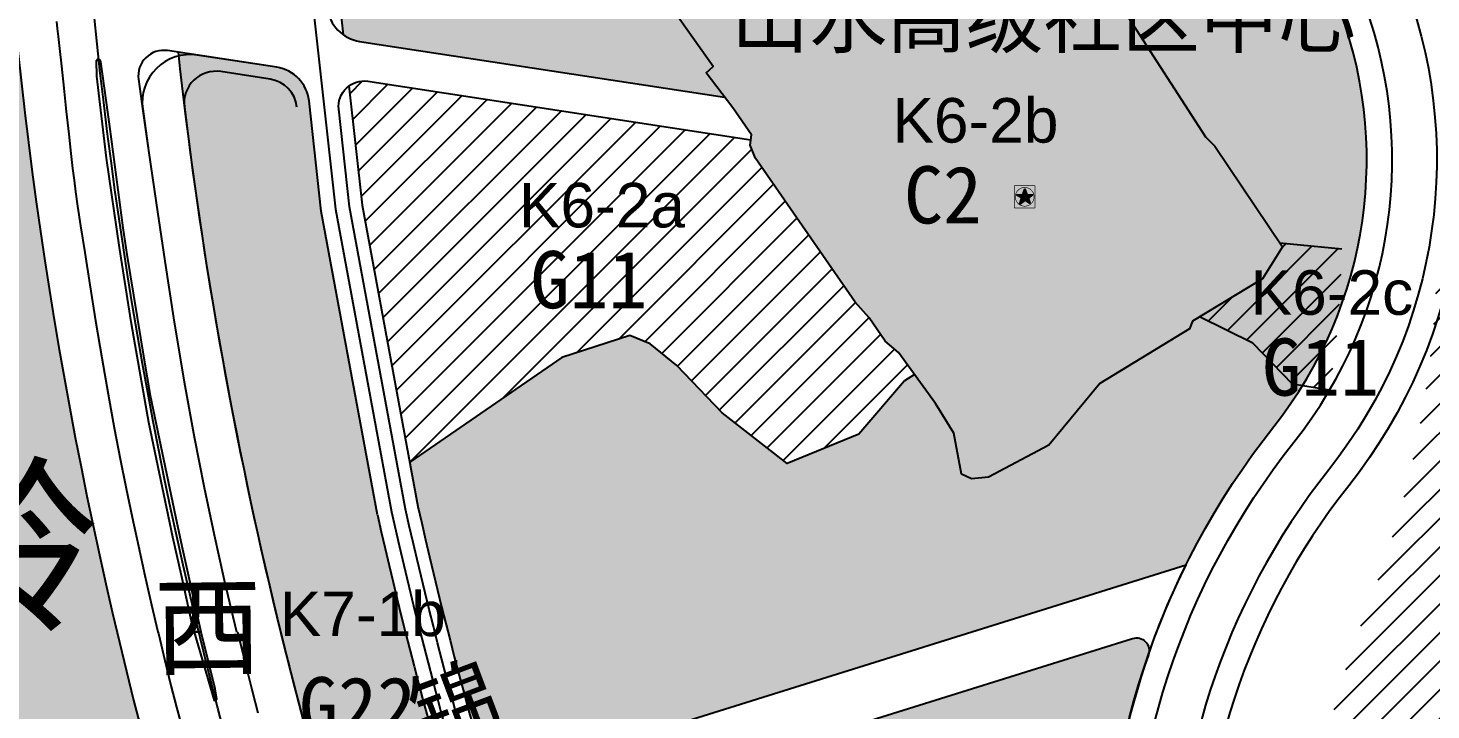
# Model space of a CAD drawing. Extents: x 2442 to 11417, y 1140 to 9206.
# Drawn here: x 6345 to 6785.8, y 6225.5 to 6439.8 of the extents above; entities that cross this region are included whole.
import ezdxf

# ---------------------------------------------------------------- set-up
doc = ezdxf.new("R2010")
doc.units = 0
doc.header["$LTSCALE"] = 1000
doc.header["$MEASUREMENT"] = 0
for name, pattern in [('CENTER', [50.800000000000004, 31.75, -6.35, 6.35, -6.35]), ('CENTER2', [28.575000000000003, 19.05, -3.175, 3.175, -3.175]), ('DASHDOT', [25.4, 12.7, -6.35, 0, -6.35])]:
    doc.linetypes.add(name, pattern=pattern)
for name, color, linetype in [('01-R2-R2二类居住', 2, 'Continuous'), ('02-C2-商业金融业', 10, 'Continuous'), ('02-C62-高校，中专', 30, 'Continuous'), ('08-G22-防护绿地', 104, 'Continuous'), ('14-z地块编号', 217, 'Continuous'), ('a-dlcenter', 1, 'CENTER'), ('RD-中线', 7, 'DASHDOT'), ('RD-侧石线', 5, 'Continuous'), ('RD-红线', 1, 'Continuous'), ('RD-绿线', 3, 'Continuous'), ('road-name', 2, 'Continuous'), ('YD-G2', 94, 'Continuous'), ('基层360', 220, 'Continuous'), ('用地名称', 7, 'Continuous'), ('用地性质代码', 7, 'Continuous'), ('用地线', 5, 'Continuous'), ('路名', 7, 'Continuous'), ('道路', 7, 'Continuous'), ('道路红线', 12, 'Continuous'), ('道路绿化', 84, 'Continuous')]:
    doc.layers.add(name, color=color, linetype=linetype)
doc.layers.add('T700', color=10, linetype='Continuous', lineweight=13)
doc.styles.add('HZ', font='', dxfattribs={"width": 0.8})
doc.styles.get("Standard").update_dxf_attribs({"font": 'gbenor.shx', "bigfont": 'gbcbig.shx'})
doc.styles.add('xtx', font='')
doc.styles.add('黑体', font='simhei.ttf')
doc.styles.get('HZ').set_extended_font_data('SimSun')
doc.styles.get('xtx').set_extended_font_data('SimSun')
pattern_1 = [(45, (0, 0), (-4.490128060534576, 4.490128060534577), [])]

# ---------------------------------------------------------------- blocks, each defined once
blk = doc.blocks.new('A$C29EE2744')
at = {"layer": '基层360'}
blk.add_hatch(color=6, dxfattribs=at).paths.add_polyline_path([(0.1244244240289585, -1.012749159396046), (1.582428980508822, -1.940010483995431), (1.006172584609132, -0.3753947184089359), (2.432871077565479, 0.6558664285909597), (0.6247327341763333, 0.6602671978395644), (-0.03829507109988173, 2.460479332446701), (-0.6270691832695126, 0.6633139171969358), (-2.518216268036511, 0.6679167191829745), (-0.9519091588379784, -0.3282228323299226), (-1.579725708340292, -2.244560806699448)])
blk.add_hatch(color=6, dxfattribs=at).paths.add_polyline_path([(0.1244244240289585, -1.012749159396046), (1.582428980508822, -1.940010483995431), (1.006172584609132, -0.3753947184089359), (2.432871077565479, 0.6558664285909597), (0.6247327341763333, 0.6602671978395644), (-0.03829507109988173, 2.460479332446701), (-0.6270691832695126, 0.6633139171969358), (-2.518216268036511, 0.6679167191829745), (-0.9519091588379784, -0.3282228323299226), (-1.579725708340292, -2.244560806699448)])
at = {"layer": '基层360', "color": 6, "const_width": 0.2}
blk.add_lwpolyline([(2.964210948098454, 3.557278931453473), (-3.039993972161782, 3.557278931453473, 0.4142135623731019), (-3.316917049109933, 3.280355854272491), (-3.316917049109933, -3.246373871028775, 0.414213562373095), (-3.039993972161782, -3.523296948209756), (2.964210948098454, -3.523296948209756, 0.414213562373095), (3.241134025046605, -3.246373871028775), (3.241134025046605, 3.280355854272491, 0.414213562373095)], format="xyb", close=True, dxfattribs=at)
blk.add_lwpolyline([(2.500019432983364, -1.488749143354946, 2683.920581125971), (2.497773102025505, -1.492530464813465)], format="xyb", dxfattribs=at)
at = {"layer": '基层360', "color": 6}
blk.add_lwpolyline([(0.624732734059918, 0.6602671978395644), (2.43287107779831, 0.6558664285909597), (1.006172584492716, -0.3753947184089359), (1.582428980508822, -1.940010483995431), (0.1244244240289585, -1.012749159396046), (-1.579725708340292, -2.244560806699448), (-0.9519091588379784, -0.3282228323299226), (-2.518216268036511, 0.6679167191829745), (-0.6270691831530972, 0.6633139171969358), (-0.03829507098346641, 2.460479332446701)], close=True, dxfattribs=at)
blk.add_lwpolyline([(0.624732734059918, 0.6602671978395644), (2.43287107779831, 0.6558664285909597), (1.006172584492716, -0.3753947184089359), (1.582428980508822, -1.940010483995431), (0.1244244240289585, -1.012749159396046), (-1.579725708340292, -2.244560806699448), (-0.9519091588379784, -0.3282228323299226), (-2.518216268036511, 0.6679167191829745), (-0.6270691831530972, 0.6633139171969358), (-0.03829507098346641, 2.460479332446701)], close=True, dxfattribs=at)

msp = doc.modelspace()

# ---------------------------------------------------------------- hatches: boundary and pattern name
at = {"layer": '01-R2-R2二类居住', "linetype": 'Continuous'}
h = msp.add_hatch(color=256, dxfattribs=at)
h.paths.add_polyline_path([(6732.932595898757, 6573.04645735426), (6707.992884614636, 6573.04645735426), (6444.354482427223, 6573.04645735426, 0.4321675701192055), (6434.373025285269, 6562.437759298315), (6439.54000452836, 6477.709409397465), (6444.0066401566, 6437.676089655678, 0.1172717810232049), (6449.152570518821, 6435.59002392322), (6563.846591136832, 6418.06093339102), (6558.065350999996, 6425.717211000156), (6560.274159000023, 6427.637599000243), (6539.84827399999, 6456.594746000133), (6617.338079000008, 6508.86232500011), (6638.138296000016, 6454.323828000111), (6661.81718999997, 6444.660056999885), (6689.965376000037, 6444.325308999977), (6714.997356999952, 6405.557133000347), (6717.841123999968, 6402.669991999865), (6739.141803020111, 6371.043557371334), (6732.832478969775, 6360.943312315891), (6713.086627742123, 6348.991925306451), (6729.866412278775, 6340.764233757781), (6742.314499903289, 6327.877715818575), (6745.422853783971, 6327.359561346783, 0.2388744032468074), (6755.795912961708, 6448.946960903212, -0.1011743747763967)])
h.paths.add_polyline_path([(6708.838892168773, 6270.997191765502, -0.05275111404705319), (6736.427688197642, 6314.546390878077, 0.02901581843038371), (6745.422853783972, 6327.359561346784), (6742.31449990329, 6327.877715818575), (6729.866412278767, 6340.764233757783), (6713.086627742125, 6348.991925306451), (6710.91090831454, 6347.675047922781), (6709.930675890491, 6345.270731210897), (6681.736921234717, 6328.036593874424), (6665.729088577648, 6308.678778421828), (6646.748216315576, 6298.616269421806), (6641.401492066281, 6298.08197696767), (6638.282569494105, 6299.506757068125), (6635.876543637971, 6312.41882626906), (6630.059190298181, 6321.745502645887), (6623.457829423122, 6330.879353781507), (6620.327074341758, 6328.859918690024), (6606.00301450177, 6312.078024208574), (6583.537506748956, 6302.892119102135), (6563.114331920915, 6318.814362860208), (6548.798235725578, 6333.734317105057), (6540.424717059926, 6340.470655756691), (6534.093531319035, 6343.124360760749), (6512.649201058586, 6336.183897293607), (6464.899827957302, 6303.30604906069), (6467.467079666751, 6289.397308273446, 0.01493435053206442), (6489.79265070884, 6202.458364988499)])
at = {"layer": '02-C2-商业金融业'}
msp.add_hatch(color=256, dxfattribs=at).paths.add_polyline_path([(6638.138296000019, 6454.32382800011), (6617.338079000008, 6508.862325000111), (6539.848273999989, 6456.594746000135), (6560.274159000022, 6427.637599000242), (6558.065350999997, 6425.717211000156), (6566.421259000002, 6414.651219999913), (6572.245049037159, 6406.194752871529), (6571.888600679136, 6402.988997478436), (6573.300976856766, 6399.253010963625), (6604.840472891759, 6353.624956641763), (6609.296076246002, 6348.727275589422), (6614.286353258287, 6341.336228860086), (6618.474620904522, 6337.774278274822), (6630.05919029818, 6321.745502645914), (6635.876543637969, 6312.418826269057), (6638.282569494106, 6299.506757068126), (6641.401492066278, 6298.081976967671), (6646.748216315578, 6298.616269421806), (6665.729088577649, 6308.67877842183), (6681.736921234717, 6328.036593874425), (6709.93067589049, 6345.270731210897), (6710.910908314541, 6347.675047922782), (6732.832478969776, 6360.943312315892), (6739.141803020109, 6371.043557371335), (6717.84112399997, 6402.669991999871), (6714.997356999964, 6405.55713300034), (6689.965376000035, 6444.325308999978), (6661.817189999976, 6444.660056999885)])
at = {"layer": '02-C62-高校，中专', "linetype": 'Continuous'}
msp.add_hatch(color=256, dxfattribs=at).paths.add_polyline_path([(6697.021523616927, 6242.800282143692, 0.6160382650949787), (6692.048437254875, 6247.930592285859), (6494.603756589906, 6186.150985939286, 0.03967616347704875), (6581.13176610114, 5964.283443075272), (6582.204932656333, 5961.780280461057), (6731.138490831222, 6017.149463244104, -0.2470905997114389)])
at = {"layer": '08-G22-防护绿地'}
msp.add_hatch(color=256, dxfattribs=at).paths.add_polyline_path([(6469.173049247314, 6102.631399673319), (6548.403711966757, 5910.385994618269), (6548.844450275683, 5909.370376623609), (6584.799115929978, 5922.737599635204), (6569.301496030275, 5958.885821506795, -0.05747229716495608), (6454.72891624936, 6286.789031118647), (6437.111761063017, 6382.234461729768), (6433.244476966431, 6416.895946045222, 0.3391827305790801), (6423.131428810002, 6427.427586998965), (6392.082712683483, 6432.172871478117, 0.06029245995826233)])
h = msp.add_hatch(dxfattribs=at)
h.set_pattern_fill('ANSI31', color=256, scale=2, style=0)
h.set_pattern_definition(pattern_1)
h.paths.add_polyline_path([(6534.093531319031, 6343.124360760748), (6540.424717059923, 6340.470655756692), (6548.798235725582, 6333.734317105062), (6563.11433192092, 6318.814362860213), (6583.537506748959, 6302.892119102136), (6606.00301450177, 6312.078024208574), (6620.327074341756, 6328.859918690023), (6623.457829423125, 6330.879353781509), (6618.474620904524, 6337.774278274817), (6614.286353258289, 6341.336228860089), (6609.296076246006, 6348.727275589421), (6604.840472891767, 6353.624956641762), (6573.470465961385, 6399.007811799251), (6573.300976856766, 6399.253010963629), (6571.888600679136, 6402.98899747844), (6572.074848907152, 6404.664040294533), (6451.753961952105, 6423.053104597842, 0.1991655069264233), (6445.801761821793, 6421.586870480585), (6449.980102168549, 6384.137468063664), (6464.899827957301, 6303.306049060689), (6512.649201058588, 6336.183897293607)])
h = msp.add_hatch(dxfattribs=at)
h.set_pattern_fill('ANSI31', color=256, scale=2, style=0)
h.set_pattern_definition(pattern_1)
h.paths.add_polyline_path([(6732.832478969778, 6360.943312315891), (6713.086627742123, 6348.99192530645), (6729.86641227877, 6340.764233757781), (6742.314499903288, 6327.877715818576), (6753.896921804055, 6325.946956345093, 0.03920251607981327), (6757.765882309857, 6370.401202603327), (6739.821111263849, 6372.13102405956)])
h = msp.add_hatch(dxfattribs=at)
h.set_pattern_fill('ANSI31', color=256, scale=2, style=0)
h.set_pattern_definition(pattern_1)
h.paths.add_polyline_path([(6863.046918702175, 6215.605612229556), (6862.50201569211, 6250.539549360292), (6849.692702833429, 6272.316081290617), (6825.717698369191, 6310.148060678468), (6832.597779972456, 6328.068291260145), (6818.314156034549, 6345.683797263584), (6787.457007469373, 6358.635235583495, -0.0828863950791581), (6765.793452167676, 6257.198498241362, 0.147941962389365), (6752.267347353256, 6092.712102379538), (6803.433192567622, 6093.641934528508), (6820.605259099987, 6066.7522840363), (6850.656325896728, 6055.595942020809), (6862.390568786853, 6067.896525651608), (6877.598394643975, 6060.983213820085), (6887.824993859069, 6040.957282566464), (6908.271728721709, 6047.343231901151), (6919.512622722433, 6015.199513309164), (6931.710565919083, 6000.868201580448), (6939.560800333026, 6000.658954073957), (6948.881860352942, 5981.066267887264), (6950.241459653228, 5952.691915968388), (6941.030522941121, 5937.103759558886), (6945.670526160634, 5921.481090220543), (6949.831607702938, 5891.71153976288), (6959.27507842699, 5873.439354216061), (6978.501213781517, 5863.528856142804), (6989.109670860837, 5849.880922379147), (7009.752849644963, 5843.668828661725), (7025.068747233852, 5847.995112874594), (7036.500173087455, 5845.443724352778), (7041.802283871192, 5833.77725570424), (7039.570875050738, 5820.997281586338), (7046.929150352595, 5816.166281840284), (7057.544600438446, 5813.560109365764), (7068.077016844281, 5808.368584790823), (7076.166712096825, 5800.84932591061), (7088.580975236665, 5782.367947792322), (7090.763697730934, 5776.503427971879), (7099.204058067801, 5766.625121822698), (7122.589554287955, 5757.892883878373), (7132.160443326499, 5756.527501323872), (7146.317332808591, 5756.699365546518), (7164.04433963169, 5763.407948277275), (7179.825415544251, 5766.159904571787), (7193.081067522884, 5761.11288657753), (7219.170254193486, 5757.880331225382), (7228.904320737604, 5753.292006947937), (7272.496318883379, 5759.787345649216), (7290.704188659841, 5762.707540454778), (7329.224734937341, 5740.219050613179), (7312.825186056465, 5712.295852579065), (7345.320937342722, 5684.071693015855), (7377.306530051951, 5670.332924189978), (7397.002696920816, 5667.528903226446), (7428.884197238159, 5656.008781481901), (7443.227080658829, 5641.665898061228), (7453.030104009505, 5601.967992376297, 0.01399678453520703), (7460.147671928074, 5604.969891443492), (7467.778425302807, 5643.700130322579), (7495.160323114762, 5651.845646660883), (7569.156622996332, 5658.036238526109), (7605.349213002193, 5673.546743135458), (7624.939777338507, 5667.073708944272), (7653.796676448647, 5666.904500503237), (7678.406308590202, 5658.651376075002), (7681.968234522592, 5651.369208756964), (7691.085174343411, 5650.749755355465), (7699.492555330523, 5651.641011401753), (7713.887015800909, 5647.566706224979), (7724.714705364815, 5640.818641716083), (7743.461342100082, 5646.222629441711), (7744.80316590158, 5676.858243593177), (7722.643008588218, 5675.73833745119), (7702.130774574256, 5670.632920676153), (7685.786059962589, 5675.913464026473), (7662.67232241368, 5676.243496885025), (7638.866163800747, 5683.859232970692), (7610.276049475744, 5683.696149622469), (7596.25527035269, 5683.393206310072), (7567.949833504232, 5672.278489266904), (7502.626939945953, 5672.278489266904), (7415.182550551348, 5681.34088670559), (7358.08917456051, 5704.801067252049), (7332.698229664511, 5766.376691910323), (7278.223569167856, 5789.102075309253), (7231.268442262344, 5774.447429762917), (7135.963469698708, 5777.178840358445), (7108.635881134296, 5789.470208638964), (7047.414998856452, 5869.506130100053), (6996.517360467489, 5903.990259254115), (6963.69876170331, 6002.791751446497), (6939.376334968462, 6032.818727426717), (6919.813233763207, 6123.185866842525)])
at = {"layer": 'YD-G2'}
msp.add_hatch(color=256, dxfattribs=at).paths.add_polyline_path([(6336.464330800478, 6676.146669110811), (6343.833134363433, 6829.276722326598), (6305.076983425595, 6830.005976234905, 0.003325016394276768), (6297.090450869115, 6709.152916120504, -0.06787563910244547), (6299.105780110091, 6694.016949504909), (6298.940539444706, 6641.949642082466, 0.02422087838978456), (6297.219866335841, 6545.767695613112), (6299.429177063552, 6473.459124027558, 0.04529249937154627), (6321.122719081704, 6295.150012303361), (6339.020075569191, 6211.831298671247, -0.1536046478074724), (6336.868523240104, 6188.821819646391, 0.02131226966344018), (6375.955323049246, 6066.375995707172), (6437.878751106007, 5916.124892153019), (6096.445265469867, 5789.186775411565), (6097.643863461879, 5784.181168727229), (6115.196652129434, 5774.820682879769), (6464.279270074743, 5904.602593481793), (6480.967575699546, 5942.793616794432), (6422.560917233815, 6084.511625063806, -0.1035849485551834)])

# ---------------------------------------------------------------- linework, layer by layer
at = {"layer": 'a-dlcenter', "color": 5, "linetype": 'CENTER2', "flags": 128}
msp.add_lwpolyline([(7323.430058504998, 3222.645616653081), (7362.880584287894, 3459.317995109134, 0.1449455495532406), (7266.264293723936, 4173.597912501935), (7197.330942365108, 4334.250000000002), (7117.755101327084, 4519.793948325749), (6889.242942365108, 5052.146000000002), (6889.242942365108, 5052.146000000002), (6649.411942365114, 5614.827500000001), (6525.377942365109, 5900.646000000002), (6445.866146999993, 6093.573545750114, -0.1035275902348998), (6361.427087000047, 6674.771469499916, -0.003724792020223695), (6361.427087000047, 6674.771469499916), (6377.874942365108, 7016.572000000001), (6386.858786088389, 7190.456176051236), (6419.394781638839, 7860.636821997102)], format="xyb", dxfattribs=at)
msp.add_lwpolyline([(7323.430058504998, 3222.645616653081), (7362.880584287894, 3459.317995109134, 0.1449455495532406), (7266.264293723936, 4173.597912501935), (7197.330942365108, 4334.250000000002), (7117.755101327084, 4519.793948325749), (6889.242942365108, 5052.146000000002), (6889.242942365108, 5052.146000000002), (6649.411942365114, 5614.827500000001), (6525.377942365109, 5900.646000000002), (6445.866146999993, 6093.573545750114, -0.1035275902348998), (6361.427087000047, 6674.771469499916, -0.003724792020223695), (6361.427087000047, 6674.771469499916), (6377.874942365108, 7016.572000000001), (6386.858786088389, 7190.456176051236), (6419.394781638839, 7860.636821997102)], format="xyb", dxfattribs=at)
at = {"layer": 'a-dlcenter', "linetype": 'CENTER2', "flags": 128}
msp.add_lwpolyline([(6771.811803551464, 6827.926006372928), (6437.120012753159, 6842.151322859932), (6432.656445005312, 6762.234572693675), (6430.077565965681, 6735.053689948249), (6426.167086305973, 6680.008402025956), (6424.806403992603, 6624.831994184792), (6424.860483038521, 6578.782534264657), (6431.06875679859, 6476.978991677101), (6441.566186830318, 6382.893194691493), (6459.138302866228, 6287.691775162851, 0.05747496232994264), (6573.396646991983, 5960.75409491079), (6742.841598027564, 5565.523490166635), (6951.820135231523, 5077.144790760555)], format="xyb", dxfattribs=at)
at = {"layer": 'RD-中线', "flags": 128}
msp.add_lwpolyline([(7321.535268033997, 3211.278373278205), (7342.31483092299, 3335.93954001361), (7362.880580739975, 3459.317995117642, 0.1449455495532406), (7266.264290170791, 4173.597912509584), (7197.330938810864, 4334.250000006755), (7117.755097771555, 4519.793948332595), (6889.242938805787, 5052.146000005348), (6889.242938805787, 5052.146000005348), (6649.411938801823, 5614.82750000377), (6525.377938799713, 5900.646000001925), (6445.866143433239, 6093.573545751888, -0.1035275902348998), (6361.4270834291, 6674.771469501242), (6361.4270834291, 6674.771469501242), (6377.874938791787, 7016.57200000093), (6386.858782513835, 7190.456176053151), (6424.753739770515, 7971.021408694319)], format="xyb", dxfattribs=at)
at = {"layer": 'RD-侧石线'}
for p, q in [((6353.920238430737, 6441.812217001154), (6354.128936430772, 6439.661289000989)), ((6354.128936430772, 6439.661289000989), (6354.404545430698, 6437.096394000512)), ((6354.404545430698, 6437.096394000512), (6354.82277143082, 6433.306916001392)), ((6354.82277143082, 6433.306916001392), (6355.433173430914, 6427.743683001299)), ((6355.433173430914, 6427.743683001299), (6356.180727430945, 6420.903279000792)), ((6423.131425240881, 6427.427587000555), (6398.110460911466, 6431.25162897344)), ((6356.180727430945, 6420.903279000792), (6356.98426143092, 6413.543726001445)), ((6380.990686458743, 6414.333113401324), (6382.826958431024, 6401.287079001345)), ((6356.98426143092, 6413.543726001445), (6357.76260743105, 6406.423050000962)), ((6357.76260743105, 6406.423050000962), (6358.434593431048, 6400.299271001275)), ((6382.826958431024, 6401.287079001345), (6385.174919431076, 6384.881296001373)), ((6358.434593431048, 6400.299271001275), (6358.95207043106, 6395.662132001183)), ((6358.95207043106, 6395.662132001183), (6359.398970431022, 6391.928236001475)), ((6359.398970431022, 6391.928236001475), (6359.892246431029, 6388.245904001583)), ((6359.892246431029, 6388.245904001583), (6360.548852431284, 6383.763457000735)), ((6360.548852431284, 6383.763457000735), (6361.485741431188, 6377.629217000968)), ((6385.174919431076, 6384.881296001373), (6387.89711943122, 6366.475165001025)), ((6361.485741431188, 6377.629217000968), (6362.784824431175, 6369.250165000852)), ((6362.784824431175, 6369.250165000852), (6364.387853431381, 6359.067920001427)), ((6387.89711943122, 6366.475165001025), (6390.874033431423, 6347.300745000887)), ((6364.387853431381, 6359.067920001427), (6366.201538431396, 6347.782764001394)), ((6366.201538431396, 6347.782764001394), (6368.132587431533, 6336.094978000981)), ((6390.874033431423, 6347.300745000887), (6393.986135431625, 6328.59009400147)), ((6368.132587431533, 6336.094978000981), (6370.087712431619, 6324.704841000881)), ((6393.986135431625, 6328.59009400147), (6397.133300431697, 6311.31340000084)), ((6370.087712431619, 6324.704841000881), (6371.994912431666, 6314.154315001309)), ((6371.994912431666, 6314.154315001309), (6373.867350431719, 6304.35208900098)), ((6397.133300431697, 6311.31340000084), (6400.292996431874, 6295.393368001764)), ((6373.867350431719, 6304.35208900098), (6375.739480431854, 6295.048529000715)), ((6375.739480431854, 6295.048529000715), (6377.645756431943, 6285.994004000791)), ((6400.292996431874, 6295.393368001764), (6403.46209043184, 6280.490833001251)), ((6377.645756431943, 6285.994004000791), (6379.620631432052, 6276.938883000769)), ((6403.46209043184, 6280.490833001251), (6406.63744943195, 6266.26662900162)), ((6379.620631432052, 6276.938883000769), (6381.683719431963, 6267.715694001402)), ((6381.683719431963, 6267.715694001402), (6383.795280432016, 6258.48560300143)), ((6406.63744943195, 6266.26662900162), (6410.50672273077, 6250.000000001033)), ((6383.795280432016, 6258.48560300143), (6385.781794432129, 6250.000000000789)), ((6385.781794432129, 6250.000000000789), (6385.900734432089, 6249.491935001462)), ((6385.900734432089, 6249.491935001462), (6387.945502432249, 6240.978017001075)), ((6410.76121445983, 6250.025564172345), (6413.682935432247, 6238.173767001076)), ((6387.945502432249, 6240.978017001075), (6389.875004432248, 6233.187174001345)), ((6413.682935432247, 6238.173767001076), (6415.387076432304, 6231.466919000989)), ((6389.875004432248, 6233.187174001345), (6391.64941843236, 6226.289964001013)), ((6415.387076432304, 6231.466919000989), (6417.180241432277, 6224.541461001446)), ((6391.64941843236, 6226.289964001013), (6393.287956432419, 6220.165875001536))]:
    msp.add_line(p, q, dxfattribs=at)
msp.add_arc((6395.844272295659, 6416.423804144458), 15, 81.31052467316009, 188.0119354052149, dxfattribs=at)
at = {"layer": 'RD-红线'}
msp.add_line((6421.011598693862, 6423.705121038111), (6405.514978542182, 6426.073523995929), dxfattribs=at)
msp.add_lwpolyline([(6336.464330795807, 6676.146669035493, 0.1035849485421089), (6422.560917233815, 6084.511625063806), (6480.967575699546, 5942.793616794432), (6464.279270074741, 5904.602593481793), (6115.196652129434, 5774.820682879769), (6097.643863461879, 5784.18116872723), (6030.264816028059, 6065.570769299759), (6039.466023211247, 6077.564864830039), (6100.705808633855, 6079.218920690279, 0.106348995015882), (6164.666021706002, 6094.796804524753), (6318.15280707163, 6169.092001033131, 0.3457630360920547), (6339.020075569191, 6211.831298671247), (6321.122719081704, 6295.150012303361, -0.04529249937154627), (6299.429177063552, 6473.459124027558), (6297.219866335841, 6545.767695613112, -0.02422087838978456), (6298.940539444706, 6641.949642082466), (6299.105780110091, 6694.016949504909, 0.5215443896581444), (6223.287181867123, 6747.290802412253), (6054.517254008202, 6685.882489803095, -0.05300766022790489), (5953.240164907384, 6660.770582689666), (5771.493374834588, 6635.689408919048)], format="xyb", dxfattribs=at)
for centre, radius, start, end in [((6404.004186131475, 6416.188307442496), 10, 81.31052467316009, 186.9702327633347), ((6419.500806283315, 6413.819904486078), 10, 6.366329197592552, 81.31052467316009), ((7792.089697102579, 6585.891791305947), 1408.420772613353, 186.9702327633347, 200.0672081249451)]:
    msp.add_arc(centre, radius, start, end, dxfattribs=at)
at = {"layer": 'RD-绿线'}
for p, q in [((6366.436833079813, 6429.566198959752), (6366.820124888232, 6429.949218004145)), ((6366.601100844859, 6424.641669150142), (6366.436833079813, 6429.566198959752)), ((6366.820124888232, 6429.949218004145), (6367.367683390863, 6429.89450090251)), ((6367.367683390863, 6429.89450090251), (6367.750975199382, 6429.128462813807)), ((6367.750975199382, 6429.128462813807), (6370.543526132795, 6408.773740357906)), ((6369.617207169211, 6398.870690703233), (6366.601100844859, 6424.641669150142)), ((6370.543526132795, 6408.773740357906), (6374.766590866737, 6376.961404462922)), ((6373.672315458583, 6370.803981671384), (6369.617207169211, 6398.870690703233)), ((6374.766590866737, 6376.961404462922), (6376.025976707728, 6368.644421022623)), ((6377.348145051477, 6347.437442951335), (6373.672315458583, 6370.803981671384)), ((6376.025976707728, 6368.644421022623), (6381.3423456938, 6336.063249035618)), ((6378.662287171072, 6340.160082440332), (6377.348145051477, 6347.437442951335)), ((6382.939655262764, 6315.806978604083), (6378.662287171072, 6340.160082440332)), ((6381.3423456938, 6336.063249035618), (6383.368315151823, 6324.244378427666)), ((6383.368315151823, 6324.244378427666), (6391.264229624889, 6286.289230570969)), ((6384.363308868829, 6308.748486500233), (6382.939655262764, 6315.806978604083)), ((6390.499593673678, 6279.798326155073), (6384.363308868829, 6308.748486500233)), ((6391.264229624889, 6286.289230570969), (6393.290198012177, 6276.877907097899)), ((6393.135514389529, 6267.728980462894), (6390.499593673678, 6279.798326155073)), ((6393.290198012177, 6276.877907097899), (6399.216973318082, 6249.985229399674)), ((6397.077939677642, 6250.000673549104), (6393.135514389529, 6267.728980462894)), ((6399.216973318082, 6249.985229399674), (6397.077939677642, 6250.000673549104)), ((6397.11077971496, 6249.951610417948), (6403.420375305406, 6228.402490356014)), ((6399.347091561829, 6249.951610417904), (6397.11077971496, 6249.951610417948)), ((6403.739849189904, 6232.073822169363), (6399.347091561829, 6249.951610417904)), ((6404.298926617183, 6228.801548480765), (6403.739849189904, 6232.073822169363)), ((6403.420375305406, 6228.402490356014), (6404.298926617183, 6228.801548480765))]:
    msp.add_line(p, q, dxfattribs=at)
at = {"layer": '用地线', "flags": 128}
for points in [[(6689.965376000036, 6444.325308999978), (6714.997356999957, 6405.557133000344), (6717.84112399997, 6402.669991999865), (6739.141803020111, 6371.043557371335), (6732.832478969776, 6360.943312315891), (6710.910908314541, 6347.675047922781), (6709.93067589049, 6345.270731210897), (6681.736921234715, 6328.036593874423), (6665.729088577649, 6308.678778421828), (6646.748216315576, 6298.616269421806), (6641.401492066279, 6298.08197696767), (6638.282569494106, 6299.506757068124), (6635.876543637971, 6312.418826269053), (6630.059190298174, 6321.745502645909), (6618.474620904526, 6337.774278274816), (6614.286353258289, 6341.336228860085), (6609.296076245999, 6348.727275589424), (6604.840472891752, 6353.624956641765), (6573.470465961385, 6399.007811799251), (6573.300976856768, 6399.25301096362), (6571.888600679136, 6402.988997478437), (6572.245049037158, 6406.194752871526), (6566.421259000024, 6414.651219999883), (6558.065350999997, 6425.717211000156), (6560.274159000022, 6427.637599000242), (6539.848273999989, 6456.594746000133)], [(6738.311365726406, 6372.276558946432), (6757.765882309857, 6370.401202603327)], [(6753.896921804055, 6325.946956345093), (6742.314499903288, 6327.877715818577), (6729.86641227877, 6340.764233757782), (6713.086627742123, 6348.99192530645)], [(6623.457829423125, 6330.87935378151), (6620.327074341758, 6328.859918690025), (6606.003014501768, 6312.078024208573), (6583.537506748957, 6302.892119102136), (6563.114331920917, 6318.814362860214), (6548.798235725584, 6333.734317105052), (6540.424717059921, 6340.470655756693), (6534.093531319033, 6343.124360760748), (6512.649201058584, 6336.183897293606), (6464.899827957301, 6303.306049060689)]]:
    msp.add_lwpolyline(points, dxfattribs=at)
at = {"layer": '道路'}
for p, q in [((6380.972765999963, 6414.46045699995), (6382.826961999992, 6401.287078999914)), ((6380.972765999963, 6414.46045699995), (6382.826961999992, 6401.287078999914)), ((6382.826961999992, 6401.287078999914), (6385.174922999926, 6384.881295999978)), ((6382.826961999992, 6401.287078999914), (6385.174922999926, 6384.881295999978)), ((6385.174922999926, 6384.881295999978), (6387.897122999944, 6366.475165000185)), ((6385.174922999926, 6384.881295999978), (6387.897122999944, 6366.475165000185)), ((6454.728916249354, 6286.789031118675), (6437.111761063017, 6382.234461729777)), ((6387.897122999944, 6366.475165000185), (6390.874037000001, 6347.300745000131)), ((6387.897122999944, 6366.475165000185), (6390.874037000001, 6347.300745000131)), ((6390.874037000001, 6347.300745000131), (6393.986139000044, 6328.590093999635)), ((6390.874037000001, 6347.300745000131), (6393.986139000044, 6328.590093999635)), ((6393.986139000044, 6328.590093999635), (6397.133304000017, 6311.313399999868)), ((6393.986139000044, 6328.590093999635), (6397.133304000017, 6311.313399999868)), ((6397.133304000017, 6311.313399999868), (6400.293000000005, 6295.393368000165)), ((6397.133304000017, 6311.313399999868), (6400.293000000005, 6295.393368000165)), ((6400.293000000005, 6295.393368000165), (6403.462093999959, 6280.49083300028)), ((6400.293000000005, 6295.393368000165), (6403.462093999959, 6280.49083300028)), ((6403.462093999959, 6280.49083300028), (6406.637452999945, 6266.266629000194)), ((6403.462093999959, 6280.49083300028), (6406.637452999945, 6266.266629000194)), ((6406.637452999945, 6266.266629000194), (6410.506726298665, 6250)), ((6406.637452999945, 6266.266629000194), (6410.506726298665, 6250))]:
    msp.add_line(p, q, dxfattribs=at)
at = {"layer": '道路', "flags": 128}
for points in [[(7064.288853870748, 6672.086327385741), (7006.451776075335, 6628.658316200969, -0.1669245922032886), (6825.167021900616, 6572.209536005526), (6770.499291986956, 6574.095062944855, 0.4326579226165643), (6754.988334433745, 6558.682607332549, 0.007220145964176809), (6755.348308722332, 6550.228697895582, 0.08190205909494042), (6776.194939359658, 6457.185876002648, -0.2697599647645669), (6753.670411300707, 6300.882990862306, 0.3643828386546097), (6761.921789171921, 6014.069537095135), (7046.549174292399, 5694.494449906846, -0.0458917096784117)], [(7036.094556040575, 5685.18311502893), (6751.467170920097, 6004.758202217219, -0.3643828386546104), (6742.697769326031, 6309.577881781432, 0.2697599647645658), (6763.213740742781, 6451.942930030279, -0.0924466602749646), (6740.907839993879, 6562.273172415348, 0.409795564792971), (6725.909443968862, 6577.046458922862), (6445.417323043077, 6577.046457354299, 0.4321675701192368), (6430.445137330145, 6561.133410270376), (6435.553535008468, 6477.36568341141), (6439.039522362393, 6446.121664876961, 0.3391827305790378), (6449.152570518821, 6435.59002392322), (6563.846591136829, 6418.06093339102)], [(6437.111761063017, 6382.234461729777), (6433.244476966431, 6416.895946045222, 0.3391827305790801), (6423.131428810002, 6427.427586998965), (6388.809879922777, 6432.673070018983, 0.5024085169835412), (6379.679332799649, 6423.649867030465), (6380.972765999963, 6414.46045699995)], [(6801.649588260178, 5948.414184616845), (7036.094556040571, 5685.183115028939, -0.04063037504992089), (7084.274837092108, 5621.329937287162, -0.5984609956665929), (7075.618352968323, 5605.976419338865, -0.05739057403715632), (7032.03498031755, 5611.93250102474), (7009.000653493774, 5617.825750519875, 0.162549990111411), (6814.555023148208, 5603.839013018163), (6757.605926664397, 5580.15714313388, -0.4110152643400929), (6738.060008019636, 5588.096775317304), (6577.491737178621, 5962.622510072725, -0.0574776394305146), (6463.547665842383, 6288.594647286651), (6446.020612597618, 6383.551927653223), (6442.594661990992, 6414.257852082802, -0.4934481712851624), (6451.753961952105, 6423.053104597842), (6572.074848907152, 6404.664040294532)], [(6494.603751943651, 6186.150984485493), (6692.048437254875, 6247.930592285859, -0.6160867105702135), (6697.021563910335, 6242.799589521273, -0.03122812511907135), (6708.838892168773, 6270.997191765502), (6489.792650708839, 6202.458364988498, 0.003350419689867618), (6494.603756589909, 6186.150985939286)]]:
    msp.add_lwpolyline(points, format="xyb", dxfattribs=at)
for points in [[(6353.920242000022, 6441.812216999941), (6354.128939999966, 6439.661288999952), (6354.40454899997, 6437.096393999644), (6354.822775000008, 6433.306915999856), (6355.433177000028, 6427.743683000095), (6356.180731000029, 6420.903278999962), (6356.984264999977, 6413.543726000004), (6357.762610999984, 6406.423049999867), (6358.434597000014, 6400.299271000084), (6358.952073999972, 6395.662132000085), (6359.398973999952, 6391.92823600024), (6359.892249999975, 6388.24590400001), (6360.548856000067, 6383.76345699979), (6361.485744999954, 6377.629216999747), (6362.784827999945, 6369.250165000092), (6364.387856999994, 6359.067920000292), (6366.201541999995, 6347.782763999887), (6368.132591000001, 6336.094978000037), (6370.08771599998, 6324.704841000028), (6371.994915999996, 6314.154314999934), (6373.867353999987, 6304.352088999934), (6375.73948400002, 6295.048529000022), (6377.645760000043, 6285.994003999978), (6379.620635000058, 6276.938883000053), (6381.683722999936, 6267.715694000013), (6383.795283999993, 6258.485603000037), (6385.781797999982, 6250), (6385.900737999997, 6249.491934999824), (6387.945506000018, 6240.978017000016), (6389.875008000003, 6233.187174000312), (6391.649422000046, 6226.289963999763), (6393.287960000045, 6220.165874999948)], [(6353.920242000022, 6441.812216999941), (6354.128939999966, 6439.661288999952), (6354.40454899997, 6437.096393999644), (6354.822775000008, 6433.306915999856), (6355.433177000028, 6427.743683000095), (6356.180731000029, 6420.903278999962), (6356.984264999977, 6413.543726000004), (6357.762610999984, 6406.423049999867), (6358.434597000014, 6400.299271000084), (6358.952073999972, 6395.662132000085), (6359.398973999952, 6391.92823600024), (6359.892249999975, 6388.24590400001), (6360.548856000067, 6383.76345699979), (6361.485744999954, 6377.629216999747), (6362.784827999945, 6369.250165000092), (6364.387856999994, 6359.067920000292), (6366.201541999995, 6347.782763999887), (6368.132591000001, 6336.094978000037), (6370.08771599998, 6324.704841000028), (6371.994915999996, 6314.154314999934), (6373.867353999987, 6304.352088999934), (6375.73948400002, 6295.048529000022), (6377.645760000043, 6285.994003999978), (6379.620635000058, 6276.938883000053), (6381.683722999936, 6267.715694000013), (6383.795283999993, 6258.485603000037), (6385.781797999982, 6250), (6385.900737999997, 6249.491934999824), (6387.945506000018, 6240.978017000016), (6389.875008000003, 6233.187174000312), (6391.649422000046, 6226.289963999763), (6393.287960000045, 6220.165874999948)], [(6410.761218027652, 6250.025564170806), (6413.68293900002, 6238.173766999971), (6415.387080000015, 6231.466918999795), (6417.180244999996, 6224.541461000219)], [(6410.761218027652, 6250.025564170806), (6413.68293900002, 6238.173766999971), (6415.387080000015, 6231.466918999795), (6417.180244999996, 6224.541461000219)]]:
    msp.add_lwpolyline(points, dxfattribs=at)
at = {"layer": '道路'}
msp.add_arc((7933.657197750016, 6619.573004767301), 1515.90700075561, 192.68130942211, 205.8385160565021, dxfattribs=at)
at = {"layer": '道路红线'}
msp.add_line((6449.980102168551, 6384.137468063643), (6467.467079666745, 6289.397308273474), dxfattribs=at)
at = {"layer": '道路红线', "flags": 128}
for points in [[(6253.972239937964, 6991.737705104378), (6331.347555565273, 6988.4953611172, -0.4160319900492964), (6350.487091780413, 6967.551585745284), (6336.464334371236, 6676.146669106981, 0.1035849485506172), (6422.560920800555, 6084.511625061681), (6495.925667678126, 5906.499287462299)], [(6253.972239937964, 6991.737705104378), (6331.347555565273, 6988.4953611172, -0.4160319900492964), (6350.487091780413, 6967.551585745284), (6336.464334371236, 6676.146669106981, 0.1035849485506172), (6422.560920800555, 6084.511625061681), (6495.925667678126, 5906.499287462299)], [(7065.789964222236, 6670.087160631152), (7007.94152400179, 6626.65061776497, -0.1669430841174263), (6825.087757388711, 6569.710783327037), (6762.915731008256, 6571.855126403504, 0.01858100542385107), (6763.335327783605, 6550.684248677449, 0.08190205909494042), (6783.61276714073, 6460.181845129715, -0.2697599647645676), (6759.940492429094, 6295.914481765662, 0.3643828386546104), (6767.89585674439, 6019.390299882514), (7052.523241864868, 5699.815212694225, -0.04761349371251027)], [(7066.763310106568, 5610.631016850913, -0.0004849758367069846), (7066.351258234728, 5610.652487738858, 0.6228283013237443), (7073.670986046205, 5623.015609847933, 0.0369635465630236), (7030.120488468106, 5679.862352241551), (6745.493103347628, 5999.43743942984, -0.3643828386546108), (6736.427688197642, 6314.546390878077, 0.2697599647645674), (6755.795912961708, 6448.946960903212, -0.1011743747763966), (6732.932595898757, 6573.04645735426), (6444.354482427223, 6573.04645735426, 0.4321675701192626), (6434.373025285269, 6562.437759298313), (6439.54000452836, 6477.709409397469), (6444.0066401566, 6437.676089655677)], [(6494.603751943651, 6186.150984485493), (6692.048437254875, 6247.930592285859, -0.6160384865776714), (6697.02152277378, 6242.800279717166, 0.2470905969301378), (6731.138490831222, 6017.149463244104), (6582.204845945828, 5961.780248224603), (6581.131766103205, 5964.28344307101, -0.03967616347783774), (6494.603756589907, 6186.150985939286)]]:
    msp.add_lwpolyline(points, format="xyb", dxfattribs=at)
msp.add_lwpolyline([(6445.801761821793, 6421.586870480585), (6449.980102168551, 6384.137468063643)], dxfattribs=at)
at = {"layer": '道路红线'}
for centre, radius, start, end in [((7792.089700672098, 6585.891791293975), 1408.420772612471, 186.2659013782995, 200.0672081123812), ((7792.089700672098, 6585.891791293975), 1408.420772612471, 186.2659013782995, 200.0672081123812), ((7933.657197750019, 6619.573004767302), 1502.907000755613, 192.6909062647076, 205.8498791089088)]:
    msp.add_arc(centre, radius, start, end, dxfattribs=at)
at = {"layer": '道路绿化', "color": 84, "ltscale": 100, "flags": 128}
for points in [[(6397.077943246019, 6250.000673542844), (6393.135517958126, 6267.728980456395), (6390.499597242408, 6279.798326148823), (6384.363312437752, 6308.748486494362), (6382.939658831827, 6315.806978597725), (6378.662290740329, 6340.160082434441), (6377.348148620789, 6347.437442945147), (6373.672319028174, 6370.803981664836), (6369.617210739067, 6398.870690697053), (6366.601104414947, 6424.641669143971), (6366.436836650006, 6429.566198953556), (6366.82012845845, 6429.949217998146), (6367.367686961101, 6429.894500896311), (6367.750978769545, 6429.128462807129), (6370.543529702838, 6408.773740351538), (6374.766594436362, 6376.961404456921), (6376.025980277345, 6368.644421016113), (6381.342349263099, 6336.063249029073), (6383.36831872097, 6324.244378421632), (6391.264233193706, 6286.28923056437), (6393.290201580843, 6276.877907091626), (6399.216976886499, 6249.985229393595)], [(6397.077943246019, 6250.000673542844), (6393.135517958126, 6267.728980456395), (6390.499597242408, 6279.798326148823), (6384.363312437752, 6308.748486494362), (6382.939658831827, 6315.806978597725), (6378.662290740329, 6340.160082434441), (6377.348148620789, 6347.437442945147), (6373.672319028174, 6370.803981664836), (6369.617210739067, 6398.870690697053), (6366.601104414947, 6424.641669143971), (6366.436836650006, 6429.566198953556), (6366.82012845845, 6429.949217998146), (6367.367686961101, 6429.894500896311), (6367.750978769545, 6429.128462807129), (6370.543529702838, 6408.773740351538), (6374.766594436362, 6376.961404456921), (6376.025980277345, 6368.644421016113), (6381.342349263099, 6336.063249029073), (6383.36831872097, 6324.244378421632), (6391.264233193706, 6286.28923056437), (6393.290201580843, 6276.877907091626), (6399.216976886499, 6249.985229393595)], [(6397.110783283373, 6249.951610411686), (6403.42037887359, 6228.40249034931), (6404.298930185367, 6228.801548474183), (6403.739852758137, 6232.073822162592), (6399.347095130266, 6249.951610411686)], [(6397.110783283373, 6249.951610411686), (6403.42037887359, 6228.40249034931), (6404.298930185367, 6228.801548474183), (6403.739852758137, 6232.073822162592), (6399.347095130266, 6249.951610411686)]]:
    msp.add_lwpolyline(points, close=True, dxfattribs=at)

# ---------------------------------------------------------------- block references
at = {"layer": '基层360'}
msp.add_blockref('A$C29EE2744', (6658.179147820461, 6386.70866025937), dxfattribs=at)

# ---------------------------------------------------------------- texts
at = {"layer": '14-z地块编号', "linetype": 'Continuous', "char_height": 14, "width": 55.68540158630408, "attachment_point": 1, "style": 'xtx'}
for s, insert in [('\\pt28;{\\fArial|b0|i0|c0|p32;K6-2b}', (6616.565125684476, 6417.759907553815)), ('\\pt28;{\\fArial|b0|i0|c0|p32;K6-2a}', (6499.208326708842, 6391.103109867641)), ('\\pt28;{\\fArial|b0|i0|c0|p32;K6-2c}', (6729.136938096297, 6363.64436927781)), ('\\pt28;{\\fArial|b0|i0|c0|p32;K7-1b}', (6424.061019767325, 6262.668239191553))]:
    msp.add_mtext(s, dxfattribs=dict(at, insert=insert))
at = {"layer": 'road-name', "color": 7, "insert": (6462.679610975933, 6231.813282185051), "char_height": 20, "width": 193.3333333333334, "attachment_point": 1, "rotation": 20.569651817650275}
msp.add_mtext('{\\fSimSun|b0|i0|c134|p54;锦\\P西\\P大\\P道\\P东\\P辅\\P道}', dxfattribs=at)
at = {"layer": 'T700', "color": 7, "linetype": 'Continuous', "lineweight": 0, "insert": (6188.627331500116, 6298.907422085293), "char_height": 43.90399999999999, "width": 621.1485398373602, "attachment_point": 1, "style": '黑体'}
msp.add_mtext('双塘岭', dxfattribs=at)
at = {"layer": '用地名称', "style": 'HZ'}
msp.add_text('山水高级社区中心', height=18, dxfattribs=at).set_placement((6565.837793813338, 6433.85217809742))
at = {"layer": '用地性质代码', "char_height": 18, "width": 193.3333333333334, "attachment_point": 1}
for s, insert in [('{\\fSimSun|b0|i0|c134|p54;C2}', (6620.193014262584, 6396.35187101027)), ('{\\fSimSun|b0|i0|c134|p54;G11}', (6502.83621528695, 6369.695073324096)), ('{\\fSimSun|b0|i0|c134|p54;G11}', (6732.764826674405, 6342.236332734265)), ('{\\fSimSun|b0|i0|c134|p54;G22}', (6430.124985372564, 6235.791056324155))]:
    msp.add_mtext(s, dxfattribs=dict(at, insert=insert))
at = {"layer": '路名', "style": '黑体'}
msp.add_text('西', height=25, rotation=0.5484399892900174, dxfattribs=at).set_placement((6384.545922897671, 6238.937703501067))

doc.saveas('drawing.dxf')
